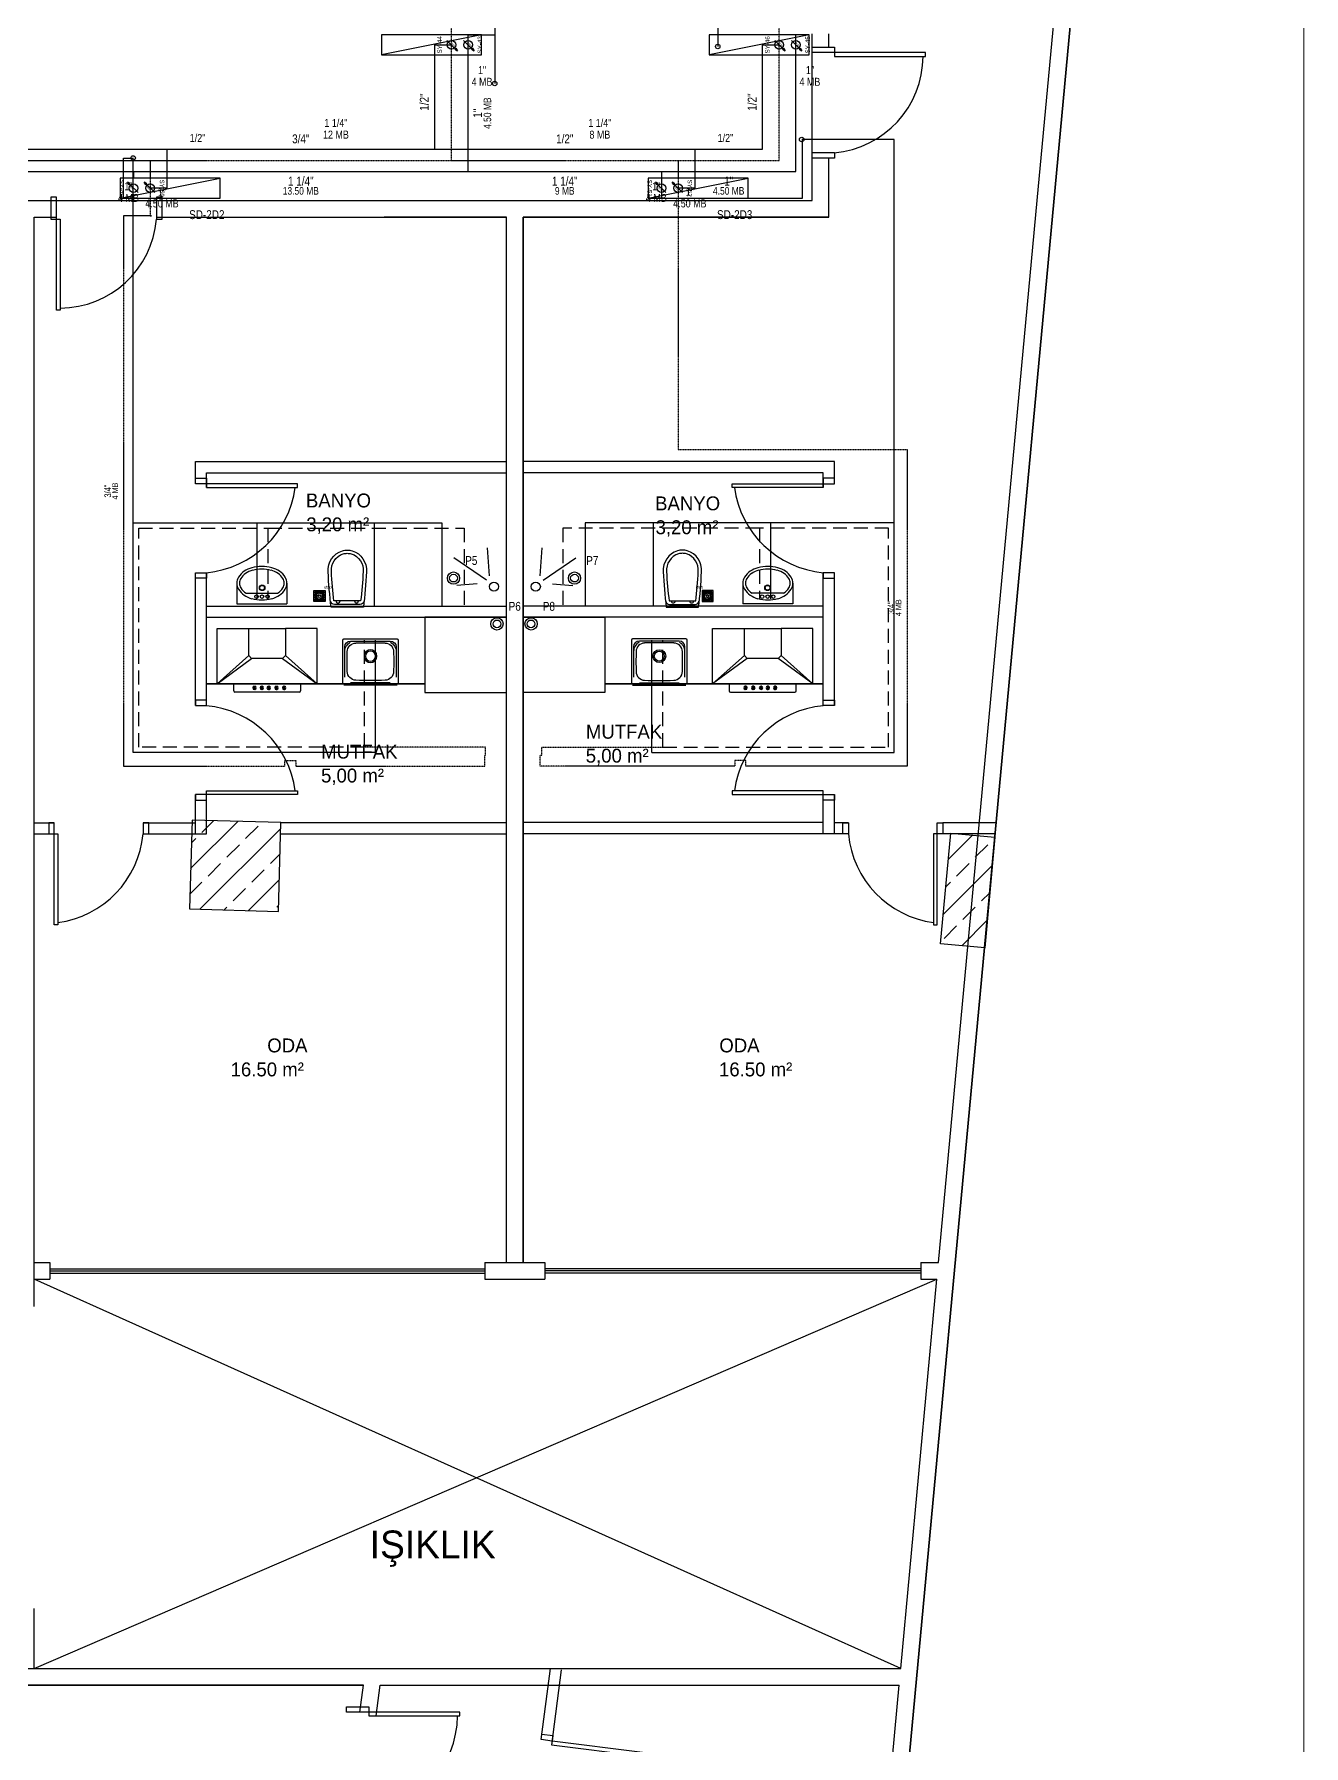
# Model space of a CAD drawing. Header units: centimetres. Extents: x 247996 to 315152, y -468471 to -440326.
# Drawn here: x 257559 to 258701, y -445621 to -444081 of the extents above; entities that cross this region are included whole.
import ezdxf
from ezdxf.enums import TextEntityAlignment as Align

# ---------------------------------------------------------------- set-up
doc = ezdxf.new("R2010")
doc.units = ezdxf.units.CM
doc.linetypes.add('0', pattern=[500, 500])
doc.linetypes.add('BASMA HATTI', pattern=[0.375, 0.25, -0.125])
for name, color, linetype, lineweight in [('SCOTT-ANTED', 144, 'Continuous', 0), ('SCOTT-MTY-SICAKSU-BORU', 1, 'BASMA HATTI', 30), ('SCOTT-MTY-SOGUKSU-BORU', 5, '0', 30), ('SCOTT-MTY-TEMIZSU-CAP', 101, 'Continuous', 30)]:
    doc.layers.add(name, color=color, linetype=linetype, lineweight=lineweight)
for name, color, linetype in [('SCOTT-MD-YUK-BIRIMI', 7, 'Continuous'), ('SCOTT-MKDU0', 50, 'Continuous'), ('SCOTT-MTY-PISSU-KOLON', 211, 'Continuous'), ('SCOTT-MTY-PISSU-KOLONNO', 211, 'Continuous'), ('SCOTT-MTY-SAYAC', 3, 'Continuous'), ('SCOTT-MTY-SIRKULASYON-BORU', 31, 'Continuous'), ('SCOTT-MTY-TEFRIS', 15, 'Continuous'), ('SCOTT-MTY-VANA', 1, 'Continuous')]:
    doc.layers.add(name, color=color, linetype=linetype)
doc.styles.add('CAP', font='wturkce.SHX', dxfattribs={"width": 0.65})
doc.styles.add('MtXpl_Comic_Sans_MS', font='comic.ttf')
doc.styles.add('ROTAS', font='arial.ttf')

# ---------------------------------------------------------------- blocks, each defined once
blk = doc.blocks.new('T-DOLAP')
blk.add_line((-45, -9), (45, 9))
blk.add_lwpolyline([(-45, -9), (45, -9), (45, 9), (-45, 9)], close=True)
blk = doc.blocks.new('MTY-SU SAYACI')
at = {"layer": 'SCOTT-MTY-VANA'}
blk.add_hatch(color=256, dxfattribs=at).paths.add_polyline_path([(9.8, 9.8), (5.6, 7), (7, 5.6)])
for p, q in [((-7.3, -7.3), (6.3, 6.3)), ((5.6, 7), (9.8, 9.8)), ((7, 5.6), (5.6, 7)), ((7, 5.6), (9.8, 9.8))]:
    blk.add_line(p, q, dxfattribs=at)
blk.add_circle((0, 0), 7, dxfattribs=at)
blk.add_attdef('CAP', (-2.3, -1.2), '', height=2.5, rotation=45, dxfattribs=at)
blk = doc.blocks.new('T-KOLON-P')
for radius in [5.5, 3.5]:
    blk.add_circle((0, 0), radius)
blk = doc.blocks.new('SUZGEC1')
at = {"layer": 'SCOTT-MTY-TEFRIS'}
blk.add_lwpolyline([(-5, -5), (-5, 5), (5, 5), (5, -5)], close=True, dxfattribs=at)
for points in [[(-4.3, 3.9), (-2, 1.5, 0.029484), (-2.2, 1.3), (-4.3, 2.5)], [(-2.5, 0.3), (-4.3, 0.3), (-4.3, 1.7), (-2.4, 0.7, 0.032775)], [(-3.9, 4.3), (-2.5, 4.3), (-1.3, 2.2, 0.029484), (-1.5, 2)], [(-0.7, 2.4, -0.032775), (-0.3, 2.5), (-0.3, 4.3), (-1.7, 4.3)], [(0.3, 2.5), (0.3, 4.3), (1.7, 4.3), (0.7, 2.4, 0.032775)], [(1.3, 2.2), (2.5, 4.3), (3.9, 4.3), (1.5, 2, 0.029484)], [(4.3, 3.9), (2, 1.5, -0.029484), (2.2, 1.3), (4.3, 2.5)], [(4.3, 0.3), (4.3, 1.7), (2.4, 0.7, -0.032775), (2.5, 0.3)], [(-2.5, -0.3), (-4.3, -0.3), (-4.3, -1.7), (-2.4, -0.7, -0.032775)], [(-4.3, -3.9), (-2, -1.5, -0.029484), (-2.2, -1.3), (-4.3, -2.5)], [(-3.9, -4.3), (-2.5, -4.3), (-1.3, -2.2, -0.029484), (-1.5, -2)], [(-0.3, -4.3), (-1.7, -4.3), (-0.7, -2.4, 0.032775), (-0.3, -2.5)], [(0.3, -2.5), (0.3, -4.3), (1.7, -4.3), (0.7, -2.4, -0.032775)], [(2.5, -4.3), (1.3, -2.2, 0.029484), (1.5, -2), (3.9, -4.3)], [(4.3, -2.5), (4.3, -3.9), (2, -1.5, 0.029484), (2.2, -1.3)], [(4.3, -0.3), (4.3, -1.7), (2.4, -0.7, 0.032775), (2.5, -0.3)]]:
    blk.add_lwpolyline(points, format="xyb", close=True, dxfattribs=at)
blk.add_circle((0, 0), 1.25, dxfattribs=at)
at = {"layer": 'SCOTT-MD-YUK-BIRIMI', "color": 6, "style": 'CAP'}
for tag, p in [('PS', (-2.1, 0)), ('PSCP', (4.3, 6.7))]:
    blk.add_attdef(tag, p, '', height=2.5, dxfattribs=at)

msp = doc.modelspace()

# ---------------------------------------------------------------- linework, layer by layer
at = {"layer": 'SCOTT-ANTED'}
msp.add_line((258701, -440326.5), (258701, -447826.5), dxfattribs=at)
at = {"layer": 'SCOTT-MKDU0', "color": 8, "ltscale": 0.03}
for p, q in [((258188.5, -447327.5), (258575.7, -443160.1)), ((258575.7, -443160.1), (258188.5, -447327.5)), ((258461.1, -444231), (258560.7, -443159.5)), ((258258.6, -444098), (258258.6, -444081)), ((258258.6, -444231), (258258.6, -444081)), ((258273.6, -444093), (258273.6, -444081)), ((258258.6, -444231), (258258.6, -444188)), ((258273.6, -444246), (258273.6, -444193)), ((257134.5, -444231), (258258.6, -444231)), ((257252.9, -444231), (257578.6, -444231)), ((257668.6, -444231), (258258.6, -444231)), ((258372.3, -445186.7), (258461.1, -444231)), ((257558.6, -445226.2), (257558.6, -444246)), ((257558.6, -444246), (257578.6, -444246)), ((257558.6, -445226.2), (257558.6, -444246)), ((257558.6, -445226.2), (257558.6, -444246)), ((257668.6, -444246), (257983.6, -444246)), ((257983.6, -444246), (257873.6, -444246)), ((257983.6, -445186.7), (257983.6, -444246)), ((257983.6, -444466), (257983.6, -444246)), ((257983.6, -444356), (257983.6, -444246)), ((257983.6, -445186.7), (257983.6, -444246)), ((257998.6, -444246), (258273.6, -444246)), ((257998.6, -445186.7), (257998.6, -444246)), ((257998.6, -445186.7), (257998.6, -444246)), ((258273.6, -444246), (257998.6, -444246)), ((257998.6, -444466), (257998.6, -444246)), ((257998.6, -444356), (257998.6, -444246)), ((257998.6, -444246), (258108.6, -444246)), ((258273.6, -444246), (257998.6, -444246)), ((257998.6, -444246), (257998.6, -445186.7)), ((258258.6, -444246), (258273.6, -444246)), ((257703.6, -444466), (257983.6, -444466)), ((257703.6, -444486), (257703.6, -444466)), ((258278.6, -444466), (257998.6, -444466)), ((258278.6, -444486), (258278.6, -444466)), ((257713.6, -444489.3), (257713.6, -444476)), ((257713.6, -444489.3), (257713.6, -444476)), ((257713.6, -444476), (257983.6, -444476)), ((258268.6, -444476), (257998.6, -444476)), ((258268.6, -444489.3), (258268.6, -444476)), ((258268.6, -444489.3), (258268.6, -444476)), ((257968.4, -444568.9), (257966.5, -444543.5)), ((258013.8, -444568.9), (258015.7, -444543.5)), ((257703.6, -444685.5), (257703.6, -444566)), ((257713.6, -444685.5), (257713.6, -444566)), ((257713.6, -444586), (257713.6, -444566)), ((257965.6, -444572.8), (257936.1, -444552.6)), ((258016.6, -444572.8), (258046.1, -444552.6)), ((258268.6, -444685.5), (258268.6, -444566)), ((258268.6, -444586), (258268.6, -444566)), ((258278.6, -444685.5), (258278.6, -444566)), ((257740.9, -444575.4), (257740.9, -444594.1)), ((257785.9, -444575.4), (257785.9, -444594.1)), ((257957.2, -444576), (257938.8, -444577.4)), ((258025, -444576), (258043.4, -444577.4)), ((258196.3, -444575.4), (258196.3, -444594.1)), ((258241.3, -444575.4), (258241.3, -444594.1)), ((257713.6, -444596), (257983.6, -444596)), ((257740.9, -444594.1), (257785.9, -444594.1)), ((257749.4, -444584.4), (257777.5, -444584.4)), ((258268.6, -444596), (257998.6, -444596)), ((258241.3, -444594.1), (258196.3, -444594.1)), ((258232.8, -444584.4), (258204.7, -444584.4)), ((257713.6, -444606), (257983.6, -444606)), ((257983.6, -444606), (257910, -444606)), ((257910, -444606), (257910, -444673.6)), ((257983.6, -444673.6), (257983.6, -444606)), ((258268.6, -444606), (257998.6, -444606)), ((257998.6, -444606), (258072.2, -444606)), ((257998.6, -444673.6), (257998.6, -444606)), ((258072.2, -444606), (258072.2, -444673.6)), ((257723.1, -444616), (257751.6, -444616)), ((257723.1, -444666), (257723.1, -444616)), ((257813.1, -444616), (257784.6, -444616)), ((257813.1, -444666), (257813.1, -444616)), ((257836.2, -444666), (257836.2, -444626.5)), ((257837.2, -444625.5), (257885.2, -444625.5)), ((257843.3, -444627.4), (257879, -444627.4)), ((257886.2, -444626.5), (257886.2, -444666)), ((258096.1, -444626.5), (258096.1, -444666)), ((258145.1, -444625.5), (258097.1, -444625.5)), ((258138.9, -444627.4), (258103.2, -444627.4)), ((258146.1, -444666), (258146.1, -444626.5)), ((258169.1, -444616), (258197.6, -444616)), ((258169.1, -444666), (258169.1, -444616)), ((258259.1, -444616), (258230.6, -444616)), ((258259.1, -444666), (258259.1, -444616)), ((257751.6, -444640.5), (257723.1, -444666)), ((257723.1, -444666), (257754.1, -444643)), ((257782.1, -444643), (257813.1, -444666)), ((257813.1, -444666), (257784.6, -444640.5)), ((257838, -444659.8), (257838, -444632.7)), ((257884.3, -444632.7), (257884.3, -444659.8)), ((258097.9, -444632.7), (258097.9, -444659.8)), ((258144.2, -444659.8), (258144.2, -444632.7)), ((258169.1, -444666), (258197.6, -444640.5)), ((258200.1, -444643), (258169.1, -444666)), ((258259.1, -444666), (258228.1, -444643)), ((258230.6, -444640.5), (258259.1, -444666)), ((257713.6, -444666), (257910, -444666)), ((257910, -444666), (257713.6, -444666)), ((257910, -444666), (257713.6, -444666)), ((257813.1, -444666), (257723.1, -444666)), ((257738.1, -444672.3), (257738.1, -444666)), ((257797.1, -444673.3), (257739.1, -444673.3)), ((257756.5, -444668), (257756.5, -444670.6)), ((257756.5, -444668), (257757.2, -444668)), ((257756.5, -444670.6), (257756.5, -444671.1)), ((257757.2, -444671.1), (257756.5, -444671.1)), ((257757.2, -444668), (257757.2, -444670.6)), ((257757.2, -444670.6), (257757.2, -444671.1)), ((257763.1, -444668), (257763.1, -444670.6)), ((257763.1, -444668), (257763.7, -444668)), ((257763.1, -444670.6), (257763.1, -444671.1)), ((257763.7, -444671.1), (257763.1, -444671.1)), ((257763.7, -444668), (257763.7, -444670.6)), ((257763.7, -444670.6), (257763.7, -444671.1)), ((257769.3, -444668), (257769.3, -444670.6)), ((257769.3, -444668), (257769.9, -444668)), ((257769.3, -444670.6), (257769.3, -444671.1)), ((257769.3, -444671.1), (257769.9, -444671.1)), ((257769.9, -444668), (257769.9, -444670.6)), ((257769.9, -444670.6), (257769.9, -444671.1)), ((257776.3, -444668), (257776.3, -444670.6)), ((257776.3, -444668), (257776.9, -444668)), ((257776.3, -444670.6), (257776.3, -444671.1)), ((257776.3, -444671.1), (257776.9, -444671.1)), ((257776.9, -444668), (257776.9, -444670.6)), ((257776.9, -444670.6), (257776.9, -444671.1)), ((257783.3, -444668), (257783.3, -444670.6)), ((257783.3, -444668), (257783.9, -444668)), ((257783.3, -444670.6), (257783.3, -444671.1)), ((257783.3, -444671.1), (257783.9, -444671.1)), ((257783.9, -444668), (257783.9, -444670.6)), ((257783.9, -444670.6), (257783.9, -444671.1)), ((257798.1, -444666), (257798.1, -444672.3)), ((257885.2, -444667), (257837.2, -444667)), ((257879, -444665.1), (257843.3, -444665.1)), ((257910, -444673.6), (257983.6, -444673.6)), ((258072.2, -444673.6), (257998.6, -444673.6)), ((258268.6, -444666), (258072.2, -444666)), ((258072.2, -444666), (258268.6, -444666)), ((258072.2, -444666), (258268.6, -444666)), ((258097.1, -444667), (258145.1, -444667)), ((258103.2, -444665.1), (258138.9, -444665.1)), ((258169.1, -444666), (258259.1, -444666)), ((258184.1, -444666), (258184.1, -444672.3)), ((258185.1, -444673.3), (258243.1, -444673.3)), ((258198.3, -444668), (258198.3, -444670.6)), ((258198.9, -444668), (258198.3, -444668)), ((258198.3, -444670.6), (258198.3, -444671.1)), ((258198.9, -444671.1), (258198.3, -444671.1)), ((258198.9, -444668), (258198.9, -444670.6)), ((258198.9, -444670.6), (258198.9, -444671.1)), ((258205.3, -444668), (258205.3, -444670.6)), ((258205.9, -444668), (258205.3, -444668)), ((258205.3, -444670.6), (258205.3, -444671.1)), ((258205.9, -444671.1), (258205.3, -444671.1)), ((258205.9, -444668), (258205.9, -444670.6)), ((258205.9, -444670.6), (258205.9, -444671.1)), ((258212.3, -444668), (258212.3, -444670.6)), ((258212.9, -444668), (258212.3, -444668)), ((258212.3, -444670.6), (258212.3, -444671.1)), ((258212.9, -444671.1), (258212.3, -444671.1)), ((258212.9, -444668), (258212.9, -444670.6)), ((258212.9, -444670.6), (258212.9, -444671.1)), ((258218.5, -444668), (258218.5, -444670.6)), ((258219.1, -444668), (258218.5, -444668)), ((258218.5, -444670.6), (258218.5, -444671.1)), ((258218.5, -444671.1), (258219.1, -444671.1)), ((258219.1, -444668), (258219.1, -444670.6)), ((258219.1, -444670.6), (258219.1, -444671.1)), ((258225, -444668), (258225, -444670.6)), ((258225.7, -444668), (258225, -444668)), ((258225, -444670.6), (258225, -444671.1)), ((258225, -444671.1), (258225.7, -444671.1)), ((258225.7, -444668), (258225.7, -444670.6)), ((258225.7, -444670.6), (258225.7, -444671.1)), ((258244.1, -444672.3), (258244.1, -444666)), ((257703.6, -444801), (257703.6, -444765.5)), ((257713.6, -444801), (257713.6, -444762.2)), ((258268.6, -444801), (258268.6, -444762.2)), ((258278.6, -444801), (258278.6, -444765.5)), ((257558.6, -444791), (257576.6, -444791)), ((257656.6, -444791), (257703.6, -444791)), ((257700.6, -444788.5), (257698.3, -444868.5)), ((257699.3, -444832.2), (257741.8, -444789.7)), ((257780.5, -444790.8), (257700.6, -444788.5)), ((257707.6, -444868.8), (257780.4, -444796)), ((257709.5, -444799.6), (257719.9, -444789.1)), ((257748.8, -444805.2), (257760, -444793.9)), ((257778.3, -444870.8), (257780.5, -444790.8)), ((257780.5, -444790.8), (257983.6, -444790.8)), ((258268.6, -444790.8), (257998.6, -444790.8)), ((258291.2, -444791), (258278.6, -444791)), ((258424.2, -444791), (258376.2, -444791)), ((257558.6, -444801), (257579.9, -444801)), ((257656.6, -444801), (257713.6, -444801)), ((257700, -444809), (257703.9, -444805.2)), ((257731.9, -444822), (257743.2, -444810.8)), ((257780.5, -444800.8), (257983.6, -444800.8)), ((258268.6, -444800.8), (257998.6, -444800.8)), ((258291.2, -444801), (258268.6, -444801)), ((258374, -444899.8), (258383.3, -444800.2)), ((258423.6, -444801), (258376.2, -444801)), ((258381.1, -444823.9), (258403, -444802)), ((258383.3, -444800.2), (258423.1, -444803.9)), ((258405.4, -444822), (258416.7, -444810.8)), ((258423.1, -444803.9), (258413.9, -444903.5)), ((258422.3, -444805.2), (258423.1, -444804.4)), ((257715.1, -444838.9), (257726.3, -444827.6)), ((257771.2, -444827.6), (257779.7, -444819.1)), ((258388.6, -444838.9), (258399.8, -444827.6)), ((257751.3, -444870), (257779.1, -444842.2)), ((257754.4, -444844.5), (257765.6, -444833.2)), ((258376.5, -444873.4), (258420.8, -444829.1)), ((257698.7, -444855.3), (257709.5, -444844.5)), ((257737.5, -444861.3), (257748.8, -444850.1)), ((258378.8, -444848.7), (258383, -444844.5)), ((258411.1, -444861.3), (258418.5, -444853.9)), ((257698.3, -444868.5), (257778.3, -444870.8)), ((257729.4, -444869.4), (257731.9, -444866.9)), ((257776.8, -444866.9), (257778.4, -444865.3)), ((258394.2, -444878.1), (258405.4, -444866.9)), ((258377.4, -444895), (258388.6, -444883.8)), ((258393.3, -444901.6), (258416.2, -444878.6)), ((258413.9, -444903.5), (258374, -444899.8)), ((257558.6, -445186.7), (257572.7, -445186.7)), ((257558.6, -445186.7), (257572.7, -445186.7)), ((257572.7, -445186.7), (257572.7, -445201.7)), ((257572.7, -445192.2), (257964.2, -445192.2)), ((257572.7, -445194.2), (257964.2, -445194.2)), ((257572.7, -445196.2), (257964.2, -445196.2)), ((257964.2, -445186.7), (258018, -445186.7)), ((257964.2, -445186.7), (257964.2, -445201.7)), ((257998.6, -445186.7), (258018, -445186.7)), ((258018, -445186.7), (258018, -445201.7)), ((258356.3, -445192.2), (258018, -445192.2)), ((258356.3, -445194.2), (258018, -445194.2)), ((258356.3, -445196.2), (258018, -445196.2)), ((258356.3, -445186.7), (258372.3, -445186.7)), ((258356.3, -445186.7), (258356.3, -445201.7)), ((257558.6, -445201.7), (257572.7, -445201.7)), ((257558.6, -445201.7), (257572.7, -445201.7)), ((257558.6, -445551.7), (258370.9, -445201.7)), ((258338.4, -445551.7), (257558.6, -445201.7)), ((257964.2, -445201.7), (258018, -445201.7)), ((258338.4, -445551.7), (258370.9, -445201.7)), ((258356.3, -445201.7), (258370.9, -445201.7)), ((257558.6, -445551.7), (257558.6, -445497.8)), ((257558.6, -445551.7), (257558.6, -445497.8)), ((257282.9, -445551.7), (258338.4, -445551.7)), ((258014.9, -445615.8), (258023.1, -445551.7)), ((257282.1, -445566.7), (257854.8, -445566.7)), ((257854.8, -445566.7), (257282.1, -445566.7)), ((257851.7, -445591.2), (257854.8, -445566.7)), ((257851.7, -445591.2), (257854.8, -445566.7)), ((257866.4, -445594.5), (257869.9, -445566.7)), ((257869.9, -445566.7), (258337, -445566.7)), ((258024.4, -445620.4), (258033, -445552.9)), ((258173.8, -447322.9), (258337, -445566.7))]:
    msp.add_line(p, q, dxfattribs=at)
for points in [[(258258.6, -444098), (258258.6, -444093), (258278.6, -444093), (258278.6, -444098), (258258.6, -444098)], [(258258.6, -444098), (258258.6, -444093), (258278.6, -444093), (258278.6, -444098), (258258.6, -444098)], [(258258.6, -444098), (258258.6, -444093), (258278.6, -444093), (258278.6, -444098), (258258.6, -444098)], [(258258.6, -444193), (258258.6, -444188), (258278.6, -444188), (258278.6, -444193), (258258.6, -444193)], [(258258.6, -444193), (258258.6, -444188), (258278.6, -444188), (258278.6, -444193), (258258.6, -444193)], [(258258.6, -444193), (258258.6, -444188), (258278.6, -444188), (258278.6, -444193), (258258.6, -444193)], [(257578.6, -444228), (257573.6, -444228), (257573.6, -444248), (257578.6, -444248), (257578.6, -444228)], [(257578.6, -444228), (257573.6, -444228), (257573.6, -444248), (257578.6, -444248), (257578.6, -444228)], [(257578.6, -444228), (257573.6, -444228), (257573.6, -444248), (257578.6, -444248), (257578.6, -444228)], [(257673.6, -444228), (257668.6, -444228), (257668.6, -444248), (257673.6, -444248), (257673.6, -444228)], [(257673.6, -444228), (257668.6, -444228), (257668.6, -444248), (257673.6, -444248), (257673.6, -444228)], [(257673.6, -444228), (257668.6, -444228), (257668.6, -444248), (257673.6, -444248), (257673.6, -444228)], [(257703.6, -444486), (257703.6, -444481), (257713.6, -444481), (257713.6, -444486), (257703.6, -444486)], [(258278.6, -444486), (258278.6, -444481), (258268.6, -444481), (258268.6, -444486), (258278.6, -444486)], [(257703.6, -444571), (257703.6, -444566), (257713.6, -444566), (257713.6, -444571), (257703.6, -444571)], [(258278.6, -444571), (258278.6, -444566), (258268.6, -444566), (258268.6, -444571), (258278.6, -444571)], [(257703.6, -444680.5), (257703.6, -444685.5), (257713.6, -444685.5), (257713.6, -444680.5), (257703.6, -444680.5)], [(258278.6, -444680.5), (258278.6, -444685.5), (258268.6, -444685.5), (258268.6, -444680.5), (258278.6, -444680.5)], [(257703.6, -444765.5), (257703.6, -444770.5), (257713.6, -444770.5), (257713.6, -444765.5), (257703.6, -444765.5)], [(258278.6, -444765.5), (258278.6, -444770.5), (258268.6, -444770.5), (258268.6, -444765.5), (258278.6, -444765.5)], [(257576.6, -444791), (257571.6, -444791), (257571.6, -444801), (257576.6, -444801), (257576.6, -444791)], [(257661.6, -444791), (257656.6, -444791), (257656.6, -444801), (257661.6, -444801), (257661.6, -444791)], [(258286.2, -444791), (258291.2, -444791), (258291.2, -444801), (258286.2, -444801), (258286.2, -444791)], [(258371.2, -444791), (258376.2, -444791), (258376.2, -444801), (258371.2, -444801), (258371.2, -444791)], [(257839.6, -445591.2), (257839.6, -445586.2), (257859.6, -445586.2), (257859.6, -445591.2), (257839.6, -445591.2)], [(258014.7, -445615.8), (258015.4, -445610.8), (258025.3, -445612.1), (258024.6, -445617.1), (258014.7, -445615.8)]]:
    msp.add_lwpolyline(points, dxfattribs=at)
for points in [[(258278.6, -444098), (258278.6, -444101.4), (258360.5, -444101.4), (258360.5, -444098)], [(258278.6, -444098), (258278.6, -444101.4), (258360.5, -444101.4), (258360.5, -444098)], [(258278.6, -444098), (258278.6, -444101.4), (258360.5, -444101.4), (258360.5, -444098)], [(257578.6, -444248), (257581.9, -444248), (257581.9, -444329.8), (257578.6, -444329.8)], [(257578.6, -444248), (257581.9, -444248), (257581.9, -444329.8), (257578.6, -444329.8)], [(257578.6, -444248), (257581.9, -444248), (257581.9, -444329.8), (257578.6, -444329.8)], [(257713.6, -444486), (257713.6, -444489.3), (257795.5, -444489.3), (257795.5, -444486)], [(258268.6, -444486), (258268.6, -444489.3), (258186.7, -444489.3), (258186.7, -444486)], [(257713.6, -444765.5), (257713.6, -444762.2), (257795.5, -444762.2), (257795.5, -444765.5)], [(258268.6, -444765.5), (258268.6, -444762.2), (258186.7, -444762.2), (258186.7, -444765.5)], [(257576.6, -444801), (257579.9, -444801), (257579.9, -444882.8), (257576.6, -444882.8)], [(258371.2, -444801), (258367.9, -444801), (258367.9, -444882.8), (258371.2, -444882.8)], [(257859.6, -445591.2), (257859.6, -445594.5), (257941.5, -445594.5), (257941.5, -445591.2)], [(258024.6, -445617.1), (258024.2, -445620.4), (258105.4, -445630.7), (258105.9, -445627.4)]]:
    msp.add_lwpolyline(points, close=True, dxfattribs=at)
for points in [[(257825.7, -444597, -0.01664), (257823.1, -444565.2, -0.351622), (257835.9, -444546.2, -0.068714), (257840.3, -444545.6, -0.068714), (257844.7, -444546.2, -0.351622), (257857.5, -444565.2, -0.01664), (257854.9, -444597)], [(257828.3, -444591.4, -0.016866), (257826, -444565, -0.351778), (257836.7, -444549, -0.068022), (257840.3, -444548.5, -0.068022), (257843.9, -444549, -0.351778), (257854.6, -444565, -0.016866), (257852.3, -444591.4)], [(258156.5, -444597, 0.01664), (258159.1, -444565.2, 0.351622), (258146.3, -444546.2, 0.068714), (258141.9, -444545.6, 0.068714), (258137.5, -444546.2, 0.351622), (258124.7, -444565.2, 0.01664), (258127.3, -444597)], [(258153.9, -444591.4, 0.016866), (258156.2, -444565, 0.351778), (258145.5, -444549, 0.068022), (258141.9, -444548.5, 0.068022), (258138.3, -444549, 0.351778), (258127.6, -444565, 0.016866), (258129.9, -444591.4)]]:
    msp.add_lwpolyline(points, format="xyb", close=True, dxfattribs=at)
for points in [[(257855.2, -444591.5, -0.389191), (257851.8, -444594.6), (257840.3, -444594.6), (257828.8, -444594.6, -0.389191), (257825.4, -444591.5, -0.389191)], [(258127, -444591.5, 0.389191), (258130.4, -444594.6), (258141.9, -444594.6), (258153.4, -444594.6, 0.389191), (258156.8, -444591.5, 0.389191)]]:
    msp.add_lwpolyline(points, format="xyb", dxfattribs=at)
for centre, radius in [((257763.7, -444579.5), 2.52), ((257763.7, -444579.5), 2.12), ((257972.3, -444578.5, 51), 4.14), ((258009.9, -444578.5, 51), 4.14), ((258218.5, -444579.5), 2.52), ((258218.5, -444579.5), 2.12), ((257758.6, -444587.5), 1.56), ((257763.6, -444587.5), 1.56), ((257768.6, -444587.5), 1.56), ((258213.7, -444587.5), 1.56), ((258218.6, -444587.5), 1.56), ((258223.6, -444587.5), 1.56)]:
    msp.add_circle(centre, radius, dxfattribs=at)
for centre, radius, start, end in [((258270.9, -444100.8), 87.6, 275.0191, 359.6313), ((258270.9, -444100.8), 87.6, 275.0191, 359.6313), ((258270.9, -444100.8), 87.6, 275.0191, 359.6313), ((257581.4, -444240.3), 87.6, 270.3687, 354.9809), ((257581.4, -444240.3), 87.6, 270.3687, 354.9809), ((257581.4, -444240.3), 87.6, 270.3687, 354.9809), ((257705.4, -444477.4), 88.9, 275.3081, 352.3253), ((258276.8, -444477.4), 88.9, 187.6747, 264.6919), ((257757.1, -444579), 17.2, 123.8347, 148.2866), ((257757.1, -444579), 14.8, 123.8347, 148.2866), ((257760.9, -444584.7), 24.1, 105.5176, 123.8347), ((257760.9, -444584.7), 21.7, 105.5176, 123.8347), ((257763.4, -444593.8), 33.5, 90, 105.5176), ((257763.4, -444593.8), 31.1, 90, 105.5176), ((257763.4, -444593.8), 33.5, 74.4824, 90), ((257763.4, -444593.8), 31.1, 74.4824, 90), ((257765.9, -444584.7), 21.7, 56.1653, 74.4824), ((257765.9, -444584.7), 24.1, 56.1653, 74.4824), ((257769.8, -444579), 14.8, 31.7134, 56.1653), ((257769.8, -444579), 17.2, 31.7134, 56.1653), ((258212.4, -444579), 17.2, 123.8347, 148.2866), ((258212.4, -444579), 14.8, 123.8347, 148.2866), ((258216.3, -444584.7), 24.1, 105.5176, 123.8347), ((258216.3, -444584.7), 21.7, 105.5176, 123.8347), ((258218.8, -444593.8), 33.5, 90, 105.5176), ((258218.8, -444593.8), 31.1, 90, 105.5176), ((258218.8, -444593.8), 33.5, 74.4824, 90), ((258218.8, -444593.8), 31.1, 74.4824, 90), ((258221.3, -444584.7), 21.7, 56.1653, 74.4824), ((258221.3, -444584.7), 24.1, 56.1653, 74.4824), ((258225.1, -444579), 14.8, 31.7134, 56.1653), ((258225.1, -444579), 17.2, 31.7134, 56.1653), ((257751.2, -444575.4), 10.3, 148.2866, 180), ((257751.2, -444575.4), 10.3, 180, 211.7134), ((257757.1, -444571.8), 17.2, 211.7134, 236.1653), ((257751.2, -444575.4), 7.93, 148.2866, 180), ((257751.2, -444575.4), 7.93, 180, 211.7134), ((257757.1, -444571.8), 14.8, 211.7134, 238.6233), ((257769.8, -444571.8), 14.8, 301.3767, 328.2866), ((257769.8, -444571.8), 17.2, 303.8347, 328.2866), ((257775.6, -444575.4), 7.93, 0, 31.7134), ((257775.6, -444575.4), 7.93, 328.2866, 0), ((257775.6, -444575.4), 10.3, 0, 31.7134), ((257775.6, -444575.4), 10.3, 328.2866, 0), ((258206.6, -444575.4), 10.3, 148.2866, 180), ((258206.6, -444575.4), 10.3, 180, 211.7134), ((258212.4, -444571.8), 17.2, 211.7134, 236.1653), ((258206.6, -444575.4), 7.93, 148.2866, 180), ((258206.6, -444575.4), 7.93, 180, 211.7134), ((258212.4, -444571.8), 14.8, 211.7134, 238.6233), ((258225.1, -444571.8), 14.8, 301.3767, 328.2866), ((258225.1, -444571.8), 17.2, 303.8347, 328.2866), ((258231, -444575.4), 7.93, 0, 31.7134), ((258231, -444575.4), 7.93, 328.2866, 0), ((258231, -444575.4), 10.3, 0, 31.7134), ((258231, -444575.4), 10.3, 328.2866, 0), ((257760.9, -444566.1), 24.1, 236.1653, 254.4824), ((257763.4, -444557), 33.5, 254.4824, 270), ((257763.4, -444557), 33.5, 270, 285.5176), ((257765.9, -444566.1), 24.1, 285.5176, 303.8347), ((257832, -444591.4), 1.78, 180, 0), ((257848.6, -444591.4), 1.78, 180, 0), ((258133.6, -444591.4), 1.78, 180, 0), ((258150.2, -444591.4), 1.78, 180, 0), ((258216.3, -444566.1), 24.1, 236.1653, 254.4824), ((258218.8, -444557), 33.5, 254.4824, 270), ((258218.8, -444557), 33.5, 270, 285.5176), ((258221.3, -444566.1), 24.1, 285.5176, 303.8347), ((257739.1, -444672.3), 1, 180, 270), ((257756.8, -444669.6), 1.54, 100.5754, 259.4621), ((257756.8, -444669.6), 1.54, 282.6235, 77.3767), ((257763.4, -444669.6), 1.54, 100.5754, 259.4621), ((257763.4, -444669.6), 1.54, 282.6235, 77.3767), ((257769.6, -444669.6), 1.54, 100.5754, 259.4621), ((257769.6, -444669.6), 1.54, 282.6235, 77.3767), ((257776.6, -444669.6), 1.54, 100.5754, 259.4621), ((257776.6, -444669.6), 1.54, 282.6235, 77.3767), ((257783.5, -444669.6), 1.54, 100.5754, 259.4621), ((257783.5, -444669.6), 1.54, 282.6235, 77.3767), ((257797.1, -444672.3), 1, 270, 0), ((258185.1, -444672.3), 1, 180, 270), ((258198.7, -444669.6), 1.54, 102.6233, 257.3765), ((258198.7, -444669.6), 1.54, 280.5379, 79.4246), ((258205.7, -444669.6), 1.54, 102.6233, 257.3765), ((258205.7, -444669.6), 1.54, 280.5379, 79.4246), ((258212.6, -444669.6), 1.54, 102.6233, 257.3765), ((258212.6, -444669.6), 1.54, 280.5379, 79.4246), ((258218.8, -444669.6), 1.54, 102.6233, 257.3765), ((258218.8, -444669.6), 1.54, 280.5379, 79.4246), ((258225.4, -444669.6), 1.54, 102.6233, 257.3765), ((258225.4, -444669.6), 1.54, 280.5379, 79.4246), ((258243.1, -444672.3), 1, 270, 0), ((257705.4, -444774.1), 88.9, 7.6747, 84.6919), ((258276.8, -444774.1), 88.9, 95.3081, 172.3253), ((257568, -444792.7), 88.9, 277.6747, 354.6919), ((258379.8, -444792.7), 88.9, 185.3081, 262.3253), ((257851.9, -445593.9), 87.6, 275.0191, 359.6313)]:
    msp.add_arc(centre, radius, start, end, dxfattribs=at)
at = {"layer": 'SCOTT-MKDU0', "color": 8, "ltscale": 0.03, "extrusion": (0, 0, -1)}
for centre, major_axis, start_param, end_param in [((257837.2, -444626.5), (0.707, 0.707), 3.926991, 5.497787), ((257843.3, -444632.7), (-3.75, 3.75), 5.497787, 7.068583), ((257848.1, -444637.2), (-7.14, 7.14), 5.524757, 6.541187), ((257879, -444632.7), (3.75, 3.75), -0.785398, 0.785398), ((257874.2, -444637.2), (7.14, 7.14), -0.258001, 0.758428), ((257885.2, -444626.5), (0.707, 0.707), -0.785398, 0.785398), ((258172.4, -444646), (-234.9, 234.9), 5.470817, 5.524757), ((257848.3, -444637.2), (-5.66, 5.66), 5.524757, 7.028844), ((257861.2, -444961.2), (332.3, 0), 4.67265, 4.752129), ((257861.2, -444641), (-4.07, 4.07), 3.926991, 10.210176), ((257861.2, -444641), (-3.18, 3.18), 3.926991, 10.210176), ((257874, -444637.2), (-5.66, 5.66), 0.825137, 2.329224), ((257549.9, -444646), (234.9, 234.9), 0.758428, 0.812368), ((257848.3, -444654.7), (5.66, 5.66), 2.395934, 3.900021), ((257874, -444654.7), (5.66, 5.66), 0.812368, 2.316455), ((257861.2, -444330.7), (332.3, 0), 1.531058, 1.610536)]:
    msp.add_ellipse(centre, major_axis=major_axis, ratio=1, start_param=start_param, end_param=end_param, dxfattribs=at)
at = {"layer": 'SCOTT-MKDU0', "color": 8, "ltscale": 0.03}
for centre, major_axis, start_param, end_param in [((258097.1, -444626.5), (-0.707, 0.707), -0.785398, 0.785398), ((258103.2, -444632.7), (-3.75, 3.75), -0.785398, 0.785398), ((258108, -444637.2), (-7.14, 7.14), -0.258001, 0.758428), ((258138.9, -444632.7), (3.75, 3.75), 5.497787, 7.068583), ((258134.1, -444637.2), (7.14, 7.14), 5.524757, 6.541187), ((258145.1, -444626.5), (-0.707, 0.707), 3.926991, 5.497787), ((258432.3, -444646), (-234.9, 234.9), 0.758428, 0.812368), ((258108.2, -444637.2), (5.66, 5.66), 0.825137, 2.329224), ((258121.1, -444961.2), (-332.3, 0), 4.67265, 4.752129), ((258121.1, -444641), (4.07, 4.07), 3.926991, 10.210176), ((258121.1, -444641), (3.18, 3.18), 3.926991, 10.210176), ((258133.9, -444637.2), (5.66, 5.66), 5.524757, 7.028844), ((257809.8, -444646), (234.9, 234.9), 5.470817, 5.524757), ((258108.2, -444654.7), (-5.66, 5.66), 0.812368, 2.316455), ((258133.9, -444654.7), (-5.66, 5.66), 2.395934, 3.900021), ((258121.1, -444330.7), (-332.3, 0), 1.531058, 1.610536)]:
    msp.add_ellipse(centre, major_axis=major_axis, ratio=1, start_param=start_param, end_param=end_param, dxfattribs=at)
for points, invisible_edges in [([(257784.6, -444640.5), (257751.6, -444640.5), (257751.6, -444616), (257784.6, -444616)], 1), ([(258197.6, -444616), (258230.6, -444616), (258230.6, -444640.5), (258197.6, -444640.5)], 4), ([(257751.6, -444640.5), (257784.6, -444640.5), (257782.1, -444643), (257754.1, -444643)], 1), ([(258228.1, -444643), (258200.1, -444643), (258197.6, -444640.5), (258230.6, -444640.5)], 4)]:
    msp.add_3dface(points, dxfattribs=dict(at, invisible_edges=invisible_edges))
at = {"layer": 'SCOTT-MTY-SICAKSU-BORU'}
for points in [[(257934, -444082), (257934, -444058), (257935, -444058), (257625, -444058), (257625, -443593), (258055, -443593), (258055, -443603), (258057, -443603), (258057, -443609.1)], [(258229, -444082), (258229, -443968), (258231, -443968), (258101, -443968), (258101, -443598), (258501, -443598), (258501, -443608), (258503.3, -443608), (258503.3, -443612.2)], [(257934, -444100), (257934, -444082)], [(258229, -444100), (258229, -444082)], [(257934, -444195), (257934, -444100)], [(258138, -444195), (258229, -444195), (258229, -444100)], [(257339, -444195), (257663, -444195)], [(257663, -444195), (257934, -444195)], [(257663, -444195), (257663, -444211)], [(257934, -444195), (258138, -444195)], [(258138, -444195), (258138, -444211)], [(257663, -444211), (257663, -444229)], [(258138, -444211), (258138, -444229)], [(257663, -444229), (257663, -444245), (257664, -444245), (257639, -444245), (257639, -444740), (257784, -444740), (257784, -444735), (257794, -444735), (257794, -444740), (257964, -444740), (257964, -444730), (257964.6, -444730), (257964.6, -444722.8)], [(258138, -444229), (258138, -444455), (258344, -444455), (258344, -444740), (258199, -444740), (258199, -444735), (258189, -444735), (258189, -444740), (258014, -444740), (258014, -444730), (258015.4, -444730), (258015.4, -444722.8)], [(257964.6, -444722.8), (257855.7, -444722.8)], [(258015.4, -444722.8), (258124.3, -444722.8)]]:
    msp.add_lwpolyline(points, dxfattribs=at)
at = {"layer": 'SCOTT-MTY-SICAKSU-BORU', "ltscale": 50}
for points in [[(257855.7, -444722.8), (257652.6, -444722.8), (257652.6, -444526), (257768.8, -444526)], [(257768.8, -444526), (257768.8, -444589.4)], [(257768.8, -444526), (257945.5, -444526)], [(257945.5, -444526), (257945.5, -444595.8)], [(258034.4, -444526), (258034.4, -444595.8)], [(258211.1, -444526), (258034.4, -444526)], [(258124.3, -444722.8), (258327.4, -444722.8), (258327.4, -444526), (258211.1, -444526)], [(258211.1, -444526), (258211.1, -444589.4)], [(257855.7, -444722.8), (257855.7, -444626.5)], [(258124.3, -444722.8), (258124.3, -444626.5)]]:
    msp.add_lwpolyline(points, dxfattribs=at)
at = {"layer": 'SCOTT-MTY-SIRKULASYON-BORU'}
for points in [[(257919, -444100), (257919, -444091), (257934, -444091)], [(257919, -444185), (257919, -444100)], [(258153, -444185), (258214, -444185), (258214, -444100)], [(258214, -444100), (258214, -444091), (258229, -444091)], [(257323, -444185), (257678, -444185)], [(257678, -444185), (257919, -444185)], [(257678, -444185), (257678, -444211)], [(257919, -444185), (258153, -444185)], [(258153, -444185), (258153, -444211)], [(257678, -444211), (257678, -444220), (257663, -444220)], [(258153, -444211), (258153, -444220), (258138, -444220)]]:
    msp.add_lwpolyline(points, dxfattribs=at)
at = {"layer": 'SCOTT-MTY-SOGUKSU-BORU', "ltscale": 50}
for points in [[(257724.2, -443796.4), (257724.2, -443867.2), (257973, -443867.2), (257973, -444125.8)], [(258173.7, -443799.5), (258173.7, -443870.3), (258173.7, -443870.3), (258173.7, -444025.1), (258173.7, -444025.1), (258173.7, -444092.5)], [(258114.3, -444727.8), (258332.4, -444727.8), (258332.4, -444176.2), (258249.2, -444176.2)], [(257865.7, -444727.8), (257647.6, -444727.8), (257647.6, -444192.8)], [(257647.6, -444521), (257758.8, -444521)], [(257758.8, -444521), (257758.8, -444589.4)], [(257758.8, -444521), (257864.5, -444521)], [(257864.5, -444521), (257864.5, -444595.7)], [(257864.5, -444521), (257925.5, -444521)], [(257925.5, -444521), (257925.5, -444595.8)], [(258054.4, -444521), (258054.4, -444595.8)], [(258115.5, -444521), (258054.4, -444521)], [(258115.5, -444521), (258115.5, -444595.7)], [(258221.1, -444521), (258115.5, -444521)], [(258221.1, -444521), (258221.1, -444589.4)], [(258332.4, -444521), (258221.1, -444521)], [(257865.7, -444727.8), (257865.7, -444626.5)], [(258114.3, -444727.8), (258114.3, -444626.5)]]:
    msp.add_lwpolyline(points, dxfattribs=at)
at = {"layer": 'SCOTT-MTY-SOGUKSU-BORU'}
for points in [[(257949, -444100), (257949, -444082)], [(257949, -444082), (257973, -444082)], [(258244, -444082), (258173.7, -444082)], [(258244, -444100), (258244, -444082)], [(257949, -444205), (257949, -444100)], [(258123, -444205), (258244, -444205), (258244, -444100)], [(258123, -444229), (258114, -444229), (258250, -444229), (258250, -444176)], [(257648, -444229), (257639, -444229), (257639, -444193), (257648, -444193)], [(257353, -444205), (257648, -444205)], [(257648, -444205), (257949, -444205)], [(257648, -444205), (257648, -444211)], [(257949, -444205), (258123, -444205)], [(258123, -444205), (258123, -444211)], [(258123, -444211), (258123, -444229)]]:
    msp.add_lwpolyline(points, dxfattribs=at)
at = {"layer": 'SCOTT-MTY-SOGUKSU-BORU', "ltscale": 50}
for centre in [(258173.7, -444092.5), (257973, -444125.8), (258249.2, -444176.2), (258249.2, -444176.2), (257647.6, -444192.8)]:
    msp.add_circle(centre, 2, dxfattribs=at)

# ---------------------------------------------------------------- block references
at = {"layer": 'SCOTT-MTY-PISSU-KOLON'}
for p in [(257935.9, -444570.8), (258044.8, -444570.8), (257975, -444612), (258005.7, -444612)]:
    msp.add_blockref('T-KOLON-P', p, dxfattribs=at)
at = {"layer": 'SCOTT-MTY-SAYAC', "rotation": 180}
for p in [(257916, -444091), (258211, -444091)]:
    msp.add_blockref('T-DOLAP', p, dxfattribs=at)
at = {"layer": 'SCOTT-MTY-SAYAC'}
ref = msp.add_blockref('MTY-SU SAYACI', (257934, -444091), dxfattribs=dict(at, xscale=0.55, yscale=0.55, rotation=270))
ref.add_attrib('CAP', 'DN20', (257933.4, -444089.7), dxfattribs={"height": 1.38, "rotation": 315})
ref = msp.add_blockref('MTY-SU SAYACI', (257949, -444091), dxfattribs=dict(at, xscale=0.55, yscale=0.55, rotation=270))
ref.add_attrib('CAP', 'DN20', (257948.4, -444089.7), dxfattribs={"height": 1.38, "rotation": 315})
ref = msp.add_blockref('MTY-SU SAYACI', (258229, -444091), dxfattribs=dict(at, xscale=0.55, yscale=0.55, rotation=270))
ref.add_attrib('CAP', 'DN20', (258228.4, -444089.7), dxfattribs={"height": 1.38, "rotation": 315})
ref = msp.add_blockref('MTY-SU SAYACI', (258244, -444091), dxfattribs=dict(at, xscale=0.55, yscale=0.55, rotation=270))
ref.add_attrib('CAP', 'DN20', (258243.4, -444089.7), dxfattribs={"height": 1.38, "rotation": 315})
for p in [(257681, -444220), (258156, -444220)]:
    msp.add_blockref('T-DOLAP', p, dxfattribs=at)
ref = msp.add_blockref('MTY-SU SAYACI', (257648, -444220), dxfattribs=dict(at, xscale=0.55, yscale=0.55, rotation=90))
ref.add_attrib('CAP', 'DN20', (257648.6, -444221.3), dxfattribs={"height": 1.38, "rotation": 135})
ref = msp.add_blockref('MTY-SU SAYACI', (257663, -444220), dxfattribs=dict(at, xscale=0.55, yscale=0.55, rotation=90))
ref.add_attrib('CAP', 'DN20', (257663.6, -444221.3), dxfattribs={"height": 1.38, "rotation": 135})
ref = msp.add_blockref('MTY-SU SAYACI', (258123, -444220), dxfattribs=dict(at, xscale=0.55, yscale=0.55, rotation=90))
ref.add_attrib('CAP', 'DN20', (258123.6, -444221.3), dxfattribs={"height": 1.38, "rotation": 135})
ref = msp.add_blockref('MTY-SU SAYACI', (258138, -444220), dxfattribs=dict(at, xscale=0.55, yscale=0.55, rotation=90))
ref.add_attrib('CAP', 'DN20', (258138.6, -444221.3), dxfattribs={"height": 1.38, "rotation": 135})
at = {"layer": 'SCOTT-MTY-VANA'}
ref = msp.add_blockref('SUZGEC1', (257815.3, -444587), dxfattribs=at)
ref.add_attrib('PS', '2 SB', (257811, -444587), dxfattribs={"layer": 'SCOTT-MD-YUK-BIRIMI', "color": 6, "height": 2.5, "style": 'CAP'})
ref.add_attrib('PSCP', '%%C50', (257819.6, -444580.3), dxfattribs={"layer": 'SCOTT-MD-YUK-BIRIMI', "color": 6, "height": 2.5, "style": 'CAP'})
ref = msp.add_blockref('SUZGEC1', (258164.6, -444587), dxfattribs=dict(at, xscale=-1))
ref.add_attrib('PS', '2 SB', (258160.3, -444587), dxfattribs={"layer": 'SCOTT-MD-YUK-BIRIMI', "color": 6, "height": 2.5, "style": 'CAP'})
ref.add_attrib('PSCP', '%%C50', (258154, -444580.3), dxfattribs={"layer": 'SCOTT-MD-YUK-BIRIMI', "color": 6, "height": 2.5, "style": 'CAP'})

# ---------------------------------------------------------------- texts
at = {"layer": 'SCOTT-MKDU0', "color": 8, "ltscale": 0.03, "style": 'MtXpl_Comic_Sans_MS'}
for s, p in [('BANYO', (257803.1, -444507.2)), ('3,20 m²', (257803.4, -444528.7)), ('MUTFAK', (257816.8, -444733.2)), ('5,00 m²', (257816.7, -444754.7)), ('ODA', (257768.3, -444997.5)), ('16.50 m²', (257735.3, -445019.1))]:
    msp.add_text(s, height=12.5, dxfattribs=at).set_placement(p)
for s, height, p in [('BANYO', 12.5, (258117.3, -444509.8)), ('3,20 m²', 12.5, (258117.7, -444531.3)), ('MUTFAK', 12.5, (258055, -444715.3)), ('5,00 m²', 12.5, (258054.9, -444736.8)), ('ODA', 12.5, (258175.1, -444997.5)), ('16.50 m²', 12.5, (258174.8, -445019.1)), ('IŞIKLIK', 25, (257860.5, -445452.7))]:
    msp.add_text(s, height=height, rotation=360, dxfattribs=at).set_placement(p)
at = {"layer": 'SCOTT-MTY-PISSU-KOLONNO', "style": 'ROTAS', "width": 0.8}
for s, p in [('P5', (257951.9, -444555)), ('P7', (258060.8, -444555)), ('P6', (257991, -444596.2)), ('P8', (258021.7, -444596.2))]:
    msp.add_text(s, height=8, dxfattribs=at).set_placement(p, align=Align.MIDDLE_CENTER)
at = {"layer": 'SCOTT-MTY-SAYAC', "style": 'ROTAS', "width": 0.8}
for s, p in [('SD-2D2', (257713.9, -444243.8)), ('SD-2D3', (258188.9, -444243.8))]:
    msp.add_text(s, height=8, dxfattribs=at).set_placement(p, align=Align.MIDDLE_CENTER)
at = {"layer": 'SCOTT-MTY-TEMIZSU-CAP', "style": 'ROTAS', "width": 0.8}
for s, height, p in [('1"', 7.2, (257961.6, -444113.8)), ('1"', 7.2, (258256.6, -444113.8)), ('4 MB', 7.2, (257961.6, -444124.3)), ('4 MB', 7.2, (258256.6, -444124.3)), ('1 1/4"', 7.2, (257830.1, -444161.3)), ('1 1/4"', 7.2, (258067.6, -444161.3)), ('1/2"', 7.2, (257705.6, -444174.8)), ('3/4"', 8, (257798.5, -444175.6)), ('12 MB', 7.2, (257830.1, -444171.8)), ('1/2"', 8, (258036, -444175.6)), ('8 MB', 7.2, (258067.6, -444171.8)), ('1/2"', 7.2, (258180.6, -444174.8)), ('1 1/4"', 8, (257798.5, -444213.6)), ('1 1/4"', 8, (258036, -444213.6)), ('1"', 8, (258183.5, -444213.6)), ('4 MB', 7.2, (257643.4, -444228.7)), ('1"', 7.2, (257643.4, -444218.2)), ('1"', 7.2, (257673.6, -444223.2)), ('13.50 MB', 6.8, (257798.5, -444222.4)), ('9 MB', 6.8, (258036, -444222.4)), ('4 MB', 7.2, (258118.4, -444228.7)), ('1"', 7.2, (258118.4, -444218.2)), ('1"', 7.2, (258148.6, -444223.2)), ('4.50 MB', 6.8, (258183.5, -444222.4)), ('4.50 MB', 7.2, (257673.6, -444233.7)), ('4.50 MB', 7.2, (258148.6, -444233.7))]:
    msp.add_text(s, height=height, dxfattribs=at).set_placement(p, align=Align.MIDDLE_CENTER)
for s, height, p in [('1/2"', 8, (257909.6, -444142.5)), ('1/2"', 8, (258204.6, -444142.5)), ('1"', 8, (257957.6, -444152.5)), ('4.50 MB', 6.8, (257966.4, -444152.5)), ('3/4"', 6, (257624.7, -444492.5)), ('4 MB', 5.1, (257631.3, -444492.5)), ('3/4"', 6, (258329.7, -444597.5)), ('4 MB', 5.1, (258336.3, -444597.5))]:
    msp.add_text(s, height=height, rotation=90, dxfattribs=at).set_placement(p, align=Align.MIDDLE_CENTER)
at = {"layer": 'SCOTT-MTY-VANA', "style": 'ROTAS', "width": 0.8}
for s, rotation, p in [('SY-44', 90, (257923.4, -444091)), ('SY-43', 90, (257959.6, -444091)), ('SY-46', 90, (258218.4, -444091)), ('SY-45', 90, (258254.6, -444091)), ('SY-49', -90, (257637.4, -444220)), ('SY-50', -90, (257673.6, -444220)), ('SY-51', -90, (258112.4, -444220)), ('SY-52', -90, (258148.6, -444220))]:
    msp.add_text(s, height=4, rotation=rotation, dxfattribs=at).set_placement(p, align=Align.MIDDLE_CENTER)

doc.saveas('drawing.dxf')
